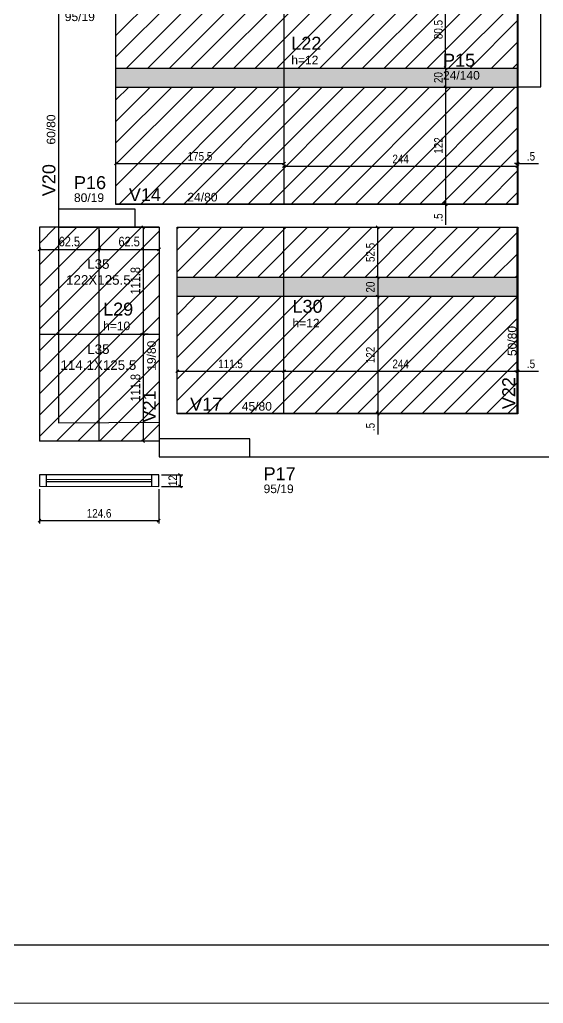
# Model space of a CAD drawing. Extents: x 3157 to 7449, y -544 to 2203.
# Drawn here: x 4230 to 4777, y -544 to 484 of the extents above; entities that cross this region are included whole.
import ezdxf

# ---------------------------------------------------------------- set-up
doc = ezdxf.new("R2010")
doc.units = 0
for name, color, linetype in [('AUX00', 7, 'Continuous'), ('COTA', 241, 'Continuous'), ('ES-VIGA', 3, 'Continuous'), ('L-D', 2, 'Continuous'), ('L-N', 4, 'Continuous'), ('P-D', 2, 'Continuous'), ('Painéis', 200, 'Continuous'), ('PIL-N', 4, 'Continuous'), ('Pilares', 5, 'Continuous'), ('SARR_2.2x7', 40, 'Continuous'), ('SARR_EDITAR', 141, 'Continuous'), ('VIG-D', 2, 'Continuous'), ('VIG-N', 4, 'Continuous')]:
    doc.layers.add(name, color=color, linetype=linetype)
for name, color, linetype, lineweight in [('FOLHA', 255, 'Continuous', 5), ('Hachura', 251, 'Continuous', 9), ('REAPROVEITAMENTO', 251, 'Continuous', 9)]:
    doc.layers.add(name, color=color, linetype=linetype, lineweight=lineweight)
doc.styles.add('COTA TECNICA', font='techl___.ttf', dxfattribs={"height": 10})
doc.styles.add('COTA TECNICA-50', font='techl___.ttf', dxfattribs={"height": 9})
doc.styles.get("Standard").update_dxf_attribs({"font": 'arial.ttf'})
doc.styles.add('TQS_ARIAL', font='arial.ttf')
doc.dimstyles.new('COTA PAINEL-50', dxfattribs={"dimtxt": 9, "dimasz": 3, "dimexe": 3, "dimexo": 3, "dimgap": 3, "dimtad": 1, "dimdec": 1, "dimzin": 12, "dimdsep": 46, "dimtxsty": 'COTA TECNICA-50', "dimblk1": 'OBLIQUE', "dimblk2": 'OBLIQUE', "dimsah": 1, "dimcen": 0.9, "dimclrd": 4, "dimclre": 4, "dimclrt": 240, "dimadec": 1, "dimazin": 3, "dimtfac": 1, "dimtdec": 1, "dimtmove": 0, "dimatfit": 3, "dimfxl": 1, "dimtolj": 1, "dimtzin": 12, "dimarcsym": 0})
doc.dimstyles.new('PAINEL', dxfattribs={"dimtxt": 10, "dimasz": 3, "dimexe": 3, "dimexo": 3, "dimgap": 3, "dimtad": 1, "dimdec": 1, "dimzin": 12, "dimdsep": 46, "dimtxsty": 'COTA TECNICA', "dimblk1": 'OBLIQUE', "dimblk2": 'OBLIQUE', "dimsah": 1, "dimcen": 0.9, "dimclrd": 4, "dimclre": 4, "dimclrt": 240, "dimadec": 1, "dimazin": 3, "dimtfac": 1, "dimtdec": 1, "dimtmove": 0, "dimatfit": 3, "dimfxl": 1, "dimtolj": 1, "dimtzin": 12, "dimarcsym": 0})

# ---------------------------------------------------------------- blocks, each defined once
blk = doc.blocks.new('_Oblique')
at = {"color": 0, "linetype": 'ByBlock', "lineweight": -2}
blk.add_line((-0.5, -0.5), (0.5, 0.5), dxfattribs=at)
blk = doc.blocks.new('*D97')
at = {"layer": 'COTA', "color": 4, "lineweight": -2, "transparency": 16777216}
blk.add_line((4675, 433.4), (4675, 413.4), dxfattribs=at)
at = {"layer": 'Defpoints', "color": 0, "transparency": 16777216}
for p in [(4675, 433.4), (4675, 413.4), (4675, 413.4)]:
    blk.add_point(p, dxfattribs=at)
at = {"layer": 'COTA', "color": 4, "lineweight": -2, "transparency": 16777216, "xscale": 3, "yscale": 3, "zscale": 3}
for p, rotation in [((4675, 433.4), 90), ((4675, 413.4), 270)]:
    blk.add_blockref('_Oblique', p, dxfattribs=dict(at, rotation=rotation))
at = {"layer": 'COTA', "color": 240, "transparency": 16777216, "insert": (4667.4, 423.4), "char_height": 9, "attachment_point": 5, "rotation": 90, "style": 'COTA TECNICA-50'}
blk.add_mtext('\\A1;20', dxfattribs=at)
blk = doc.blocks.new('*D98')
at = {"layer": 'COTA', "color": 4, "lineweight": -2, "transparency": 16777216}
blk.add_line((4675, 413.4), (4675, 291.4), dxfattribs=at)
at = {"layer": 'Defpoints', "color": 0, "transparency": 16777216}
for p in [(4675, 413.4), (4675, 291.4), (4675, 291.4)]:
    blk.add_point(p, dxfattribs=at)
at = {"layer": 'COTA', "color": 4, "lineweight": -2, "transparency": 16777216, "xscale": 3, "yscale": 3, "zscale": 3}
for p, rotation in [((4675, 413.4), 90), ((4675, 291.4), 270)]:
    blk.add_blockref('_Oblique', p, dxfattribs=dict(at, rotation=rotation))
at = {"layer": 'COTA', "color": 240, "transparency": 16777216, "insert": (4667.5, 352.4), "char_height": 9, "attachment_point": 5, "rotation": 90, "style": 'COTA TECNICA-50'}
blk.add_mtext('\\A1;122', dxfattribs=at)
blk = doc.blocks.new('*D99')
at = {"layer": 'COTA', "color": 4, "lineweight": -2, "transparency": 16777216}
for p, q in [((4675, 291.4), (4675, 294.4)), ((4675, 291.4), (4675, 290.9)), ((4675, 290.9), (4675, 269.3))]:
    blk.add_line(p, q, dxfattribs=at)
at = {"layer": 'Defpoints', "color": 0, "transparency": 16777216}
for p in [(4675, 291.4), (4675, 290.9), (4675, 290.9)]:
    blk.add_point(p, dxfattribs=at)
at = {"layer": 'COTA', "color": 4, "lineweight": -2, "transparency": 16777216, "xscale": 3, "yscale": 3, "zscale": 3}
for p, rotation in [((4675, 291.4), 270), ((4675, 290.9), 90)]:
    blk.add_blockref('_Oblique', p, dxfattribs=dict(at, rotation=rotation))
at = {"layer": 'COTA', "color": 240, "transparency": 16777216, "insert": (4667.4, 277.1), "char_height": 9, "attachment_point": 5, "rotation": 90, "style": 'COTA TECNICA-50'}
blk.add_mtext('\\A1;.5', dxfattribs=at)
blk = doc.blocks.new('*D100')
at = {"layer": 'COTA', "color": 4, "lineweight": -2, "transparency": 16777216}
blk.add_line((4675, 433.4), (4675, 513.9), dxfattribs=at)
at = {"layer": 'Defpoints', "color": 0, "transparency": 16777216}
for p in [(4675, 513.9), (4675, 513.9), (4675, 433.4)]:
    blk.add_point(p, dxfattribs=at)
at = {"layer": 'COTA', "color": 4, "lineweight": -2, "transparency": 16777216, "xscale": 3, "yscale": 3, "zscale": 3}
for p, rotation in [((4675, 513.9), 90), ((4675, 433.4), 270)]:
    blk.add_blockref('_Oblique', p, dxfattribs=dict(at, rotation=rotation))
at = {"layer": 'COTA', "color": 240, "transparency": 16777216, "insert": (4667.4, 473.6), "char_height": 9, "attachment_point": 5, "rotation": 90, "style": 'COTA TECNICA-50'}
blk.add_mtext('\\A1;80.5', dxfattribs=at)
blk = doc.blocks.new('*D101')
at = {"layer": 'COTA', "color": 4, "lineweight": -2, "transparency": 16777216}
blk.add_line((4330.5, 333.5), (4506, 333.5), dxfattribs=at)
at = {"layer": 'Defpoints', "color": 0, "transparency": 16777216}
for p in [(4330.5, 333.5), (4506, 333.5), (4506, 333.5)]:
    blk.add_point(p, dxfattribs=at)
at = {"layer": 'COTA', "color": 4, "lineweight": -2, "transparency": 16777216, "xscale": 3, "yscale": 3, "zscale": 3, "rotation": 180}
blk.add_blockref('_Oblique', (4330.5, 333.5), dxfattribs=at)
at = {"layer": 'COTA', "color": 4, "lineweight": -2, "transparency": 16777216, "xscale": 3, "yscale": 3, "zscale": 3}
blk.add_blockref('_Oblique', (4506, 333.5), dxfattribs=at)
at = {"layer": 'COTA', "color": 240, "transparency": 16777216, "insert": (4418.2, 341.1), "char_height": 9, "attachment_point": 5, "style": 'COTA TECNICA-50'}
blk.add_mtext('\\A1;175.5', dxfattribs=at)
blk = doc.blocks.new('*D198')
at = {"layer": 'COTA', "color": 4, "lineweight": -2, "transparency": 16777216}
for p, q in [((4506, 330.8), (4750, 330.8)), ((4506, 330.5), (4506, 327.8))]:
    blk.add_line(p, q, dxfattribs=at)
at = {"layer": 'Defpoints', "color": 0, "transparency": 16777216}
for p in [(4506, 333.5), (4750, 330.8), (4750, 330.8)]:
    blk.add_point(p, dxfattribs=at)
at = {"layer": 'COTA', "color": 4, "lineweight": -2, "transparency": 16777216, "xscale": 3, "yscale": 3, "zscale": 3, "rotation": 180}
blk.add_blockref('_Oblique', (4506, 330.8), dxfattribs=at)
at = {"layer": 'COTA', "color": 4, "lineweight": -2, "transparency": 16777216, "xscale": 3, "yscale": 3, "zscale": 3}
blk.add_blockref('_Oblique', (4750, 330.8), dxfattribs=at)
at = {"layer": 'COTA', "color": 240, "transparency": 16777216, "insert": (4628, 338.3), "char_height": 9, "attachment_point": 5, "style": 'COTA TECNICA-50'}
blk.add_mtext('\\A1;244', dxfattribs=at)
blk = doc.blocks.new('*D102')
at = {"layer": 'COTA', "color": 4, "lineweight": -2, "transparency": 16777216}
for p, q in [((4750, 333.5), (4747, 333.5)), ((4750, 333.5), (4750.5, 333.5)), ((4750.5, 333.5), (4772, 333.5))]:
    blk.add_line(p, q, dxfattribs=at)
at = {"layer": 'Defpoints', "color": 0, "transparency": 16777216}
for p in [(4750, 333.5), (4750.5, 333.5), (4750.5, 333.5)]:
    blk.add_point(p, dxfattribs=at)
at = {"layer": 'COTA', "color": 4, "lineweight": -2, "transparency": 16777216, "xscale": 3, "yscale": 3, "zscale": 3}
blk.add_blockref('_Oblique', (4750, 333.5), dxfattribs=at)
at = {"layer": 'COTA', "color": 4, "lineweight": -2, "transparency": 16777216, "xscale": 3, "yscale": 3, "zscale": 3, "rotation": 180}
blk.add_blockref('_Oblique', (4750.5, 333.5), dxfattribs=at)
at = {"layer": 'COTA', "color": 240, "transparency": 16777216, "insert": (4764.3, 341.1), "char_height": 9, "attachment_point": 5, "style": 'COTA TECNICA-50'}
blk.add_mtext('\\A1;.5', dxfattribs=at)
blk = doc.blocks.new('*D199')
at = {"layer": 'COTA', "color": 4, "lineweight": -2, "transparency": 16777216}
blk.add_line((4604, 214.4), (4604, 194.4), dxfattribs=at)
at = {"layer": 'Defpoints', "color": 0, "transparency": 16777216}
for p in [(4604, 214.4), (4604, 194.4), (4604, 194.4)]:
    blk.add_point(p, dxfattribs=at)
at = {"layer": 'COTA', "color": 4, "lineweight": -2, "transparency": 16777216, "xscale": 3, "yscale": 3, "zscale": 3}
for p, rotation in [((4604, 214.4), 90), ((4604, 194.4), 270)]:
    blk.add_blockref('_Oblique', p, dxfattribs=dict(at, rotation=rotation))
at = {"layer": 'COTA', "color": 240, "transparency": 16777216, "insert": (4596.4, 204.4), "char_height": 9, "attachment_point": 5, "rotation": 90, "style": 'COTA TECNICA-50'}
blk.add_mtext('\\A1;20', dxfattribs=at)
blk = doc.blocks.new('*D200')
at = {"layer": 'COTA', "color": 4, "lineweight": -2, "transparency": 16777216}
blk.add_line((4604, 194.4), (4604, 72.4), dxfattribs=at)
at = {"layer": 'Defpoints', "color": 0, "transparency": 16777216}
for p in [(4604, 194.4), (4604, 72.4), (4604, 72.4)]:
    blk.add_point(p, dxfattribs=at)
at = {"layer": 'COTA', "color": 4, "lineweight": -2, "transparency": 16777216, "xscale": 3, "yscale": 3, "zscale": 3}
for p, rotation in [((4604, 194.4), 90), ((4604, 72.4), 270)]:
    blk.add_blockref('_Oblique', p, dxfattribs=dict(at, rotation=rotation))
at = {"layer": 'COTA', "color": 240, "transparency": 16777216, "insert": (4596.4, 133.4), "char_height": 9, "attachment_point": 5, "rotation": 90, "style": 'COTA TECNICA-50'}
blk.add_mtext('\\A1;122', dxfattribs=at)
blk = doc.blocks.new('*D103')
at = {"layer": 'COTA', "color": 4, "lineweight": -2, "transparency": 16777216}
for p, q in [((4604, 72.4), (4604, 75.4)), ((4604, 72.4), (4604, 71.9)), ((4604, 71.9), (4604, 50.3))]:
    blk.add_line(p, q, dxfattribs=at)
at = {"layer": 'Defpoints', "color": 0, "transparency": 16777216}
for p in [(4604, 72.4), (4604, 71.9), (4604, 71.9)]:
    blk.add_point(p, dxfattribs=at)
at = {"layer": 'COTA', "color": 4, "lineweight": -2, "transparency": 16777216, "xscale": 3, "yscale": 3, "zscale": 3}
for p, rotation in [((4604, 72.4), 270), ((4604, 71.9), 90)]:
    blk.add_blockref('_Oblique', p, dxfattribs=dict(at, rotation=rotation))
at = {"layer": 'COTA', "color": 240, "transparency": 16777216, "insert": (4596.4, 58.1), "char_height": 9, "attachment_point": 5, "rotation": 90, "style": 'COTA TECNICA-50'}
blk.add_mtext('\\A1;.5', dxfattribs=at)
blk = doc.blocks.new('*D104')
at = {"layer": 'COTA', "color": 4, "lineweight": -2, "transparency": 16777216}
blk.add_line((4394.5, 116.5), (4506, 116.5), dxfattribs=at)
at = {"layer": 'Defpoints', "color": 0, "transparency": 16777216}
for p in [(4394.5, 116.5), (4506, 116.5), (4506, 116.5)]:
    blk.add_point(p, dxfattribs=at)
at = {"layer": 'COTA', "color": 4, "lineweight": -2, "transparency": 16777216, "xscale": 3, "yscale": 3, "zscale": 3, "rotation": 180}
blk.add_blockref('_Oblique', (4394.5, 116.5), dxfattribs=at)
at = {"layer": 'COTA', "color": 4, "lineweight": -2, "transparency": 16777216, "xscale": 3, "yscale": 3, "zscale": 3}
blk.add_blockref('_Oblique', (4506, 116.5), dxfattribs=at)
at = {"layer": 'COTA', "color": 240, "transparency": 16777216, "insert": (4450.2, 124.1), "char_height": 9, "attachment_point": 5, "style": 'COTA TECNICA-50'}
blk.add_mtext('\\A1;111.5', dxfattribs=at)
blk = doc.blocks.new('*D105')
at = {"layer": 'COTA', "color": 4, "lineweight": -2, "transparency": 16777216}
blk.add_line((4506, 116.5), (4750, 116.5), dxfattribs=at)
at = {"layer": 'Defpoints', "color": 0, "transparency": 16777216}
for p in [(4506, 116.5), (4750, 116.5), (4750, 116.5)]:
    blk.add_point(p, dxfattribs=at)
at = {"layer": 'COTA', "color": 4, "lineweight": -2, "transparency": 16777216, "xscale": 3, "yscale": 3, "zscale": 3, "rotation": 180}
blk.add_blockref('_Oblique', (4506, 116.5), dxfattribs=at)
at = {"layer": 'COTA', "color": 4, "lineweight": -2, "transparency": 16777216, "xscale": 3, "yscale": 3, "zscale": 3}
blk.add_blockref('_Oblique', (4750, 116.5), dxfattribs=at)
at = {"layer": 'COTA', "color": 240, "transparency": 16777216, "insert": (4628, 124.1), "char_height": 9, "attachment_point": 5, "style": 'COTA TECNICA-50'}
blk.add_mtext('\\A1;244', dxfattribs=at)
blk = doc.blocks.new('*D106')
at = {"layer": 'COTA', "color": 4, "lineweight": -2, "transparency": 16777216}
for p, q in [((4750, 116.5), (4747, 116.5)), ((4750, 116.5), (4750.5, 116.5)), ((4750.5, 116.5), (4772, 116.5))]:
    blk.add_line(p, q, dxfattribs=at)
at = {"layer": 'Defpoints', "color": 0, "transparency": 16777216}
for p in [(4750, 116.5), (4750.5, 116.5), (4750.5, 116.5)]:
    blk.add_point(p, dxfattribs=at)
at = {"layer": 'COTA', "color": 4, "lineweight": -2, "transparency": 16777216, "xscale": 3, "yscale": 3, "zscale": 3}
blk.add_blockref('_Oblique', (4750, 116.5), dxfattribs=at)
at = {"layer": 'COTA', "color": 4, "lineweight": -2, "transparency": 16777216, "xscale": 3, "yscale": 3, "zscale": 3, "rotation": 180}
blk.add_blockref('_Oblique', (4750.5, 116.5), dxfattribs=at)
at = {"layer": 'COTA', "color": 240, "transparency": 16777216, "insert": (4764.3, 124.1), "char_height": 9, "attachment_point": 5, "style": 'COTA TECNICA-50'}
blk.add_mtext('\\A1;.5', dxfattribs=at)
blk = doc.blocks.new('*D187')
at = {"layer": 'COTA', "color": 4, "lineweight": -2, "transparency": 16777216}
blk.add_line((4604, 214.4), (4604, 266.9), dxfattribs=at)
at = {"layer": 'Defpoints', "color": 0, "transparency": 16777216}
for p in [(4604, 266.9), (4604, 266.9), (4604, 214.4)]:
    blk.add_point(p, dxfattribs=at)
at = {"layer": 'COTA', "color": 4, "lineweight": -2, "transparency": 16777216, "xscale": 3, "yscale": 3, "zscale": 3}
for p, rotation in [((4604, 266.9), 90), ((4604, 214.4), 270)]:
    blk.add_blockref('_Oblique', p, dxfattribs=dict(at, rotation=rotation))
at = {"layer": 'COTA', "color": 240, "transparency": 16777216, "insert": (4596.4, 240.6), "char_height": 9, "attachment_point": 5, "rotation": 90, "style": 'COTA TECNICA-50'}
blk.add_mtext('\\A1;52.5', dxfattribs=at)
blk = doc.blocks.new('*D176')
at = {"layer": 'COTA', "color": 4, "lineweight": -2, "transparency": 16777216}
for p, q in [((4250.5, 263.9), (4250.5, 240.8)), ((4313, 263.9), (4313, 240.8)), ((4250.5, 243.8), (4313, 243.8))]:
    blk.add_line(p, q, dxfattribs=at)
at = {"layer": 'Defpoints', "color": 0, "transparency": 16777216}
for p in [(4250.5, 266.9), (4313, 266.9), (4313, 243.8)]:
    blk.add_point(p, dxfattribs=at)
at = {"layer": 'COTA', "color": 4, "lineweight": -2, "transparency": 16777216, "xscale": 3, "yscale": 3, "zscale": 3, "rotation": 180}
blk.add_blockref('_Oblique', (4250.5, 243.8), dxfattribs=at)
at = {"layer": 'COTA', "color": 4, "lineweight": -2, "transparency": 16777216, "xscale": 3, "yscale": 3, "zscale": 3}
blk.add_blockref('_Oblique', (4313, 243.8), dxfattribs=at)
at = {"layer": 'COTA', "color": 240, "transparency": 16777216, "insert": (4281.7, 251.9), "char_height": 10, "attachment_point": 5, "style": 'COTA TECNICA'}
blk.add_mtext('\\A1;62.5', dxfattribs=at)
blk = doc.blocks.new('*D177')
at = {"layer": 'COTA', "color": 4, "lineweight": -2, "transparency": 16777216}
for p, q in [((4313, 263.9), (4313, 240.8)), ((4375.5, 263.9), (4375.5, 240.8)), ((4313, 243.8), (4375.5, 243.8))]:
    blk.add_line(p, q, dxfattribs=at)
at = {"layer": 'Defpoints', "color": 0, "transparency": 16777216}
for p in [(4313, 266.9), (4375.5, 266.9), (4375.5, 243.8)]:
    blk.add_point(p, dxfattribs=at)
at = {"layer": 'COTA', "color": 4, "lineweight": -2, "transparency": 16777216, "xscale": 3, "yscale": 3, "zscale": 3, "rotation": 180}
blk.add_blockref('_Oblique', (4313, 243.8), dxfattribs=at)
at = {"layer": 'COTA', "color": 4, "lineweight": -2, "transparency": 16777216, "xscale": 3, "yscale": 3, "zscale": 3}
blk.add_blockref('_Oblique', (4375.5, 243.8), dxfattribs=at)
at = {"layer": 'COTA', "color": 240, "transparency": 16777216, "insert": (4344.2, 251.9), "char_height": 10, "attachment_point": 5, "style": 'COTA TECNICA'}
blk.add_mtext('\\A1;62.5', dxfattribs=at)
blk = doc.blocks.new('*D55')
at = {"layer": 'COTA', "color": 4, "lineweight": -2, "transparency": 16777216}
for p, q in [((4364.1, 266.9), (4355.9, 266.9)), ((4358.9, 266.9), (4358.9, 155.1)), ((4364.1, 155.1), (4355.9, 155.1))]:
    blk.add_line(p, q, dxfattribs=at)
at = {"layer": 'Defpoints', "color": 0, "transparency": 16777216}
for p in [(4367.1, 266.9), (4358.9, 155.1), (4367.1, 155.1)]:
    blk.add_point(p, dxfattribs=at)
at = {"layer": 'COTA', "color": 4, "lineweight": -2, "transparency": 16777216, "xscale": 3, "yscale": 3, "zscale": 3}
for p, rotation in [((4358.9, 266.9), 90), ((4358.9, 155.1), 270)]:
    blk.add_blockref('_Oblique', p, dxfattribs=dict(at, rotation=rotation))
at = {"layer": 'COTA', "color": 240, "transparency": 16777216, "insert": (4350.8, 211), "char_height": 10, "attachment_point": 5, "rotation": 90, "style": 'COTA TECNICA'}
blk.add_mtext('\\A1;111.8', dxfattribs=at)
blk = doc.blocks.new('*D56')
at = {"layer": 'COTA', "color": 4, "lineweight": -2, "transparency": 16777216}
for p, q in [((4364.1, 155.1), (4355.9, 155.1)), ((4358.9, 155.1), (4358.9, 43.3)), ((4364.1, 43.3), (4355.9, 43.3))]:
    blk.add_line(p, q, dxfattribs=at)
at = {"layer": 'Defpoints', "color": 0, "transparency": 16777216}
for p in [(4367.1, 155.1), (4358.9, 43.3), (4367.1, 43.3)]:
    blk.add_point(p, dxfattribs=at)
at = {"layer": 'COTA', "color": 4, "lineweight": -2, "transparency": 16777216, "xscale": 3, "yscale": 3, "zscale": 3}
for p, rotation in [((4358.9, 155.1), 90), ((4358.9, 43.3), 270)]:
    blk.add_blockref('_Oblique', p, dxfattribs=dict(at, rotation=rotation))
at = {"layer": 'COTA', "color": 240, "transparency": 16777216, "insert": (4350.8, 99.2), "char_height": 10, "attachment_point": 5, "rotation": 90, "style": 'COTA TECNICA'}
blk.add_mtext('\\A1;111.8', dxfattribs=at)
blk = doc.blocks.new('*D180')
at = {"layer": 'COTA', "color": 4, "lineweight": -2, "transparency": 16777216}
for p, q in [((4378.1, 8), (4400.4, 8)), ((4397.4, 8), (4397.4, -4)), ((4378.1, -4), (4400.4, -4))]:
    blk.add_line(p, q, dxfattribs=at)
at = {"layer": 'Defpoints', "color": 0, "transparency": 16777216}
for p in [(4375.1, 8), (4375.1, -4), (4397.4, -4)]:
    blk.add_point(p, dxfattribs=at)
at = {"layer": 'COTA', "color": 4, "lineweight": -2, "transparency": 16777216, "xscale": 3, "yscale": 3, "zscale": 3}
for p, rotation in [((4397.4, 8), 90), ((4397.4, -4), 270)]:
    blk.add_blockref('_Oblique', p, dxfattribs=dict(at, rotation=rotation))
at = {"layer": 'COTA', "color": 240, "transparency": 16777216, "insert": (4389.8, 2), "char_height": 9, "attachment_point": 5, "rotation": 90, "style": 'COTA TECNICA-50'}
blk.add_mtext('\\A1;12', dxfattribs=at)
blk = doc.blocks.new('*D57')
at = {"layer": 'COTA', "color": 4, "lineweight": -2, "transparency": 16777216}
for p, q in [((4250.5, -6.9), (4250.5, -42.8)), ((4375.1, -7), (4375.1, -42.8)), ((4250.5, -39.8), (4375.1, -39.8))]:
    blk.add_line(p, q, dxfattribs=at)
at = {"layer": 'Defpoints', "color": 0, "transparency": 16777216}
for p in [(4250.5, -3.9), (4375.1, -4), (4375.1, -39.8)]:
    blk.add_point(p, dxfattribs=at)
at = {"layer": 'COTA', "color": 4, "lineweight": -2, "transparency": 16777216, "xscale": 3, "yscale": 3, "zscale": 3, "rotation": 180}
blk.add_blockref('_Oblique', (4250.5, -39.8), dxfattribs=at)
at = {"layer": 'COTA', "color": 4, "lineweight": -2, "transparency": 16777216, "xscale": 3, "yscale": 3, "zscale": 3}
blk.add_blockref('_Oblique', (4375.1, -39.8), dxfattribs=at)
at = {"layer": 'COTA', "color": 240, "transparency": 16777216, "insert": (4312.8, -32.2), "char_height": 9, "attachment_point": 5, "style": 'COTA TECNICA-50'}
blk.add_mtext('\\A1;124.6', dxfattribs=at)

msp = doc.modelspace()

# ---------------------------------------------------------------- hatches: boundary and pattern name
at = {"layer": 'Hachura', "linetype": 'ByBlock'}
h = msp.add_hatch(color=256, dxfattribs=at)
h.dxf.hatch_style = 1
h.paths.add_polyline_path([(4330.46, 433.37), (4330.46, 413.37), (4749.96, 413.37), (4749.96, 433.37)])
h = msp.add_hatch(color=256, dxfattribs=at)
h.dxf.hatch_style = 1
h.paths.add_polyline_path([(4749.96, 194.38), (4394.69, 194.38), (4394.69, 214.38), (4749.96, 214.38)])
at = {"layer": 'REAPROVEITAMENTO', "linetype": 'ByBlock'}
h = msp.add_hatch(dxfattribs=at)
h.set_pattern_fill('ANSI31', color=256, scale=5, style=2)
h.set_pattern_definition([(45, (-1293.464, -2507.347), (-11.22532, 11.22532), [])])
h.paths.add_polyline_path([(4330.46, 433.37), (4749.96, 433.37), (4749.96, 413.37), (4330.46, 413.37), (4330.46, 290.88), (4750.46, 290.88), (4750.46, 513.88), (4330.46, 513.88)])
h = msp.add_hatch(dxfattribs=at)
h.set_pattern_fill('ANSI31', color=256, scale=5, style=2)
h.set_pattern_definition([(45, (-1322.464, -2808.347), (-11.22532, 11.22532), [])])
h.paths.add_polyline_path([(4250.46, 43.34), (4375.46, 43.34), (4375.46, 266.88), (4250.46, 266.88)])
h = msp.add_hatch(dxfattribs=at)
h.set_pattern_fill('ANSI31', color=256, scale=5, style=2)
h.set_pattern_definition([(45, (-1229.464, -2754.347), (-11.22532, 11.22532), [])])
h.paths.add_polyline_path([(4505.96, 194.38), (4505.96, 214.38), (4749.96, 214.38), (4749.96, 194.38)])
h.paths.add_polyline_path([(4394.46, 214.38), (4505.96, 214.38), (4505.96, 194.38), (4394.46, 194.38), (4394.46, 71.88), (4750.46, 71.88), (4750.46, 266.88), (4394.46, 266.88)])

# ---------------------------------------------------------------- linework, layer by layer
at = {"color": 30}
msp.add_line((7387.73, -483.39), (3309.25, -483.39), dxfattribs=at)
at = {"layer": 'ES-VIGA'}
for p, q in [((4270.46, 266.88), (4270.46, 62.62)), ((4270.46, 62.62), (4375.42, 63.34))]:
    msp.add_line(p, q, dxfattribs=at)
for points in [[(4270.46, 513.88), (4270.46, 285.88)], [(4330.46, 290.88), (4330.46, 513.88)], [(4750.46, 413.88), (4750.46, 290.88)], [(4384.96, 290.88), (4330.46, 290.88)], [(4750.46, 290.88), (4384.96, 290.88)], [(4350.46, 266.88), (4375.46, 266.88)], [(4375.46, 266.88), (4375.46, 45.88)], [(4394.46, 266.88), (4750.46, 266.88)], [(4394.46, 71.88), (4394.46, 266.88)], [(4750.46, 266.88), (4750.46, 71.88)], [(4750.46, 71.88), (4394.46, 71.88)], [(4470.5, 26.88), (4775.46, 26.88)], [(4775.46, 26.88), (4880.46, 26.88)]]:
    msp.add_lwpolyline(points, dxfattribs=at)
at = {"layer": 'FOLHA'}
msp.add_line((7448.7, -544.36), (3156.84, -544.36), dxfattribs=at)
at = {"layer": 'Painéis'}
for p, q in [((4505.96, 513.88), (4505.96, 291.37)), ((4749.96, 513.88), (4749.96, 291.37)), ((4330.46, 433.37), (4749.96, 433.37)), ((4330.46, 413.37), (4749.96, 413.37)), ((4330.46, 291.37), (4749.96, 291.37)), ((4250.46, 266.88), (4250.46, 43.34)), ((4375.46, 266.88), (4250.46, 266.88)), ((4312.96, 43.34), (4312.96, 266.88)), ((4505.96, 72.38), (4505.96, 266.88)), ((4749.96, 72.38), (4749.96, 266.88)), ((4749.96, 214.38), (4394.69, 214.38)), ((4749.96, 194.38), (4394.69, 194.38)), ((4250.46, 155.11), (4375.46, 155.11)), ((4749.96, 72.38), (4394.69, 72.38)), ((4375.46, 43.34), (4250.46, 43.34))]:
    msp.add_line(p, q, dxfattribs=at)
msp.add_lwpolyline([(4250.46, 8.25), (4250.46, -3.75), (4375.08, -3.96), (4375.08, 8.04)], close=True, dxfattribs=at)
at = {"layer": 'Pilares', "linetype": 'Continuous'}
for points in [[(4750.46, 413.88), (4774.46, 413.88), (4774.46, 553.88), (4750.46, 553.88), (4750.46, 413.88)], [(4270.46, 266.88), (4350.46, 266.88), (4350.46, 285.88), (4270.46, 285.88), (4270.46, 266.88)], [(4375.5, 26.88), (4470.5, 26.88), (4470.5, 45.88), (4375.5, 45.88), (4375.5, 26.88)]]:
    msp.add_lwpolyline(points, dxfattribs=at)
at = {"layer": 'SARR_2.2x7', "linetype": 'Continuous'}
for p, q in [((4257.46, 8.25), (4257.46, -3.75)), ((4368.08, -3.96), (4368.08, 8.04))]:
    msp.add_line(p, q, dxfattribs=at)
at = {"layer": 'SARR_EDITAR', "linetype": 'Continuous'}
for p, q in [((4368.08, 3.04), (4257.46, 3.25)), ((4257.46, 1.25), (4368.08, 1.04))]:
    msp.add_line(p, q, dxfattribs=at)

# ---------------------------------------------------------------- texts
at = {"layer": 'AUX00', "char_height": 10, "attachment_point": 1}
for s, insert in [('\\pxqc;L35^J122X125.5', (4276.7, 233.49)), ('\\pxqc;L35^J114.1X125.5', (4276.7, 144.51))]:
    msp.add_mtext_dynamic_manual_height_columns(s, width=70.6838, gutter_width=12.5, heights=[0], dxfattribs=dict(at, insert=insert))
at = {"layer": 'L-D', "linetype": 'Continuous', "style": 'TQS_ARIAL'}
for s, p in [('h=12', (4513.7, 437.25)), ('h=10', (4316.98, 159.33)), ('h=12', (4514.96, 162.21))]:
    msp.add_text(s, height=9, dxfattribs=at).set_placement(p)
at = {"layer": 'L-N', "linetype": 'Continuous', "style": 'TQS_ARIAL'}
for s, p in [('L22', (4513.7, 452.55)), ('L29', (4316.98, 174.63)), ('L30', (4514.96, 177.51))]:
    msp.add_text(s, height=13.5, dxfattribs=at).set_placement(p)
at = {"layer": 'P-D', "linetype": 'Continuous', "style": 'TQS_ARIAL'}
for s, p in [('95/19', (4276.91, 482.45)), ('24/140', (4672.3, 421.27)), ('80/19', (4286.53, 293.34)), ('95/19', (4484.75, -11))]:
    msp.add_text(s, height=9, dxfattribs=at).set_placement(p)
at = {"layer": 'PIL-N', "linetype": 'Continuous', "style": 'TQS_ARIAL'}
for s, p in [('P15', (4672.3, 434.77)), ('P16', (4286.53, 306.84)), ('P17', (4484.75, 2.5))]:
    msp.add_text(s, height=13.5, dxfattribs=at).set_placement(p)
at = {"layer": 'VIG-D', "linetype": 'Continuous', "style": 'TQS_ARIAL'}
for s, p in [('60/80', (4267.08, 353.38)), ('50/80', (4749.03, 132.27)), ('19/80', (4372.08, 116.88))]:
    msp.add_text(s, height=9, rotation=90, dxfattribs=at).set_placement(p)
for s, p in [('24/80', (4405.11, 293.89)), ('45/80', (4461.96, 75.25))]:
    msp.add_text(s, height=9, dxfattribs=at).set_placement(p)
at = {"layer": 'VIG-N', "linetype": 'Continuous', "style": 'TQS_ARIAL'}
for s, p in [('V20', (4267.08, 299.38)), ('V22', (4747.76, 76.74)), ('V21', (4372.08, 62.88))]:
    msp.add_text(s, height=13.5, rotation=90, dxfattribs=at).set_placement(p)
for s, p in [('V14', (4343.96, 294.25)), ('V17', (4407.96, 75.25))]:
    msp.add_text(s, height=13.5, dxfattribs=at).set_placement(p)

# ---------------------------------------------------------------- dimensions: what is measured, and where the dimension line sits
at = {"layer": 'COTA'}
for base, p1, p2, angle, dimstyle, picture, middle in [((4675, 513.88), (4675, 433.37), (4675, 513.88), 90, 'COTA PAINEL-50', '*D100', (4667.39, 473.62)), ((4675, 413.37), (4675, 433.37), (4675, 413.37), 270, 'COTA PAINEL-50', '*D97', (4667.41, 423.37)), ((4675, 291.37), (4675, 413.37), (4675, 291.37), 270, 'COTA PAINEL-50', '*D98', (4667.45, 352.37)), ((4675, 290.87), (4675, 291.37), (4675, 290.87), 270, 'COTA PAINEL-50', '*D99', (4667.41, 277.08)), ((4358.85, 155.11), (4367.14, 266.88), (4367.14, 155.11), 90, 'PAINEL', '*D55', (4350.76, 210.99)), ((4603.96, 266.88), (4603.96, 214.38), (4603.96, 266.88), 90, 'COTA PAINEL-50', '*D187', (4596.36, 240.63)), ((4603.96, 194.38), (4603.96, 214.38), (4603.96, 194.38), 90, 'COTA PAINEL-50', '*D199', (4596.37, 204.38)), ((4603.96, 72.38), (4603.96, 194.38), (4603.96, 72.38), 90, 'COTA PAINEL-50', '*D200', (4596.41, 133.38)), ((4358.85, 43.34), (4367.14, 155.11), (4367.14, 43.34), 90, 'PAINEL', '*D56', (4350.76, 99.22)), ((4603.96, 71.88), (4603.96, 72.38), (4603.96, 71.88), 90, 'COTA PAINEL-50', '*D103', (4596.36, 58.08))]:
    dim = msp.add_linear_dim(base=base, p1=p1, p2=p2, angle=angle, dimstyle=dimstyle, dxfattribs=at)
    dim.commit()
    dim.dimension.update_dxf_attribs({"geometry": picture, "text_midpoint": middle})
for base, p1, p2, dimstyle, picture, middle in [((4505.96, 333.51), (4330.46, 333.51), (4505.96, 333.51), 'COTA PAINEL-50', '*D101', (4418.21, 341.1)), ((4749.96, 330.76), (4505.96, 333.51), (4749.96, 330.76), 'COTA PAINEL-50', '*D198', (4627.96, 338.33)), ((4750.46, 333.51), (4749.96, 333.51), (4750.46, 333.51), 'COTA PAINEL-50', '*D102', (4764.25, 341.1)), ((4312.96, 243.76), (4250.46, 266.88), (4312.96, 266.88), 'PAINEL', '*D176', (4281.71, 251.87)), ((4375.46, 243.76), (4312.96, 266.88), (4375.46, 266.88), 'PAINEL', '*D177', (4344.21, 251.87)), ((4505.96, 116.55), (4394.46, 116.55), (4505.96, 116.55), 'COTA PAINEL-50', '*D104', (4450.21, 124.15)), ((4749.96, 116.55), (4505.96, 116.55), (4749.96, 116.55), 'COTA PAINEL-50', '*D105', (4627.96, 124.11)), ((4750.46, 116.55), (4749.96, 116.55), (4750.46, 116.55), 'COTA PAINEL-50', '*D106', (4764.25, 124.15)), ((4375.08, -39.75), (4250.46, -3.86), (4375.08, -3.96), 'COTA PAINEL-50', '*D57', (4312.77, -32.16))]:
    dim = msp.add_linear_dim(base=base, p1=p1, p2=p2, dimstyle=dimstyle, dxfattribs=at)
    dim.commit()
    dim.dimension.update_dxf_attribs({"geometry": picture, "text_midpoint": middle})
dim = msp.add_linear_dim(base=(4397.38, -3.96), p1=(4375.08, 8.04), p2=(4375.08, -3.96), angle=90, dimstyle='COTA PAINEL-50', dxfattribs=at)
dim.commit()
dim.dimension.update_dxf_attribs({"geometry": '*D180', "text_midpoint": (4397.38, 2.04), "dimtype": 160})

doc.saveas('drawing.dxf')
